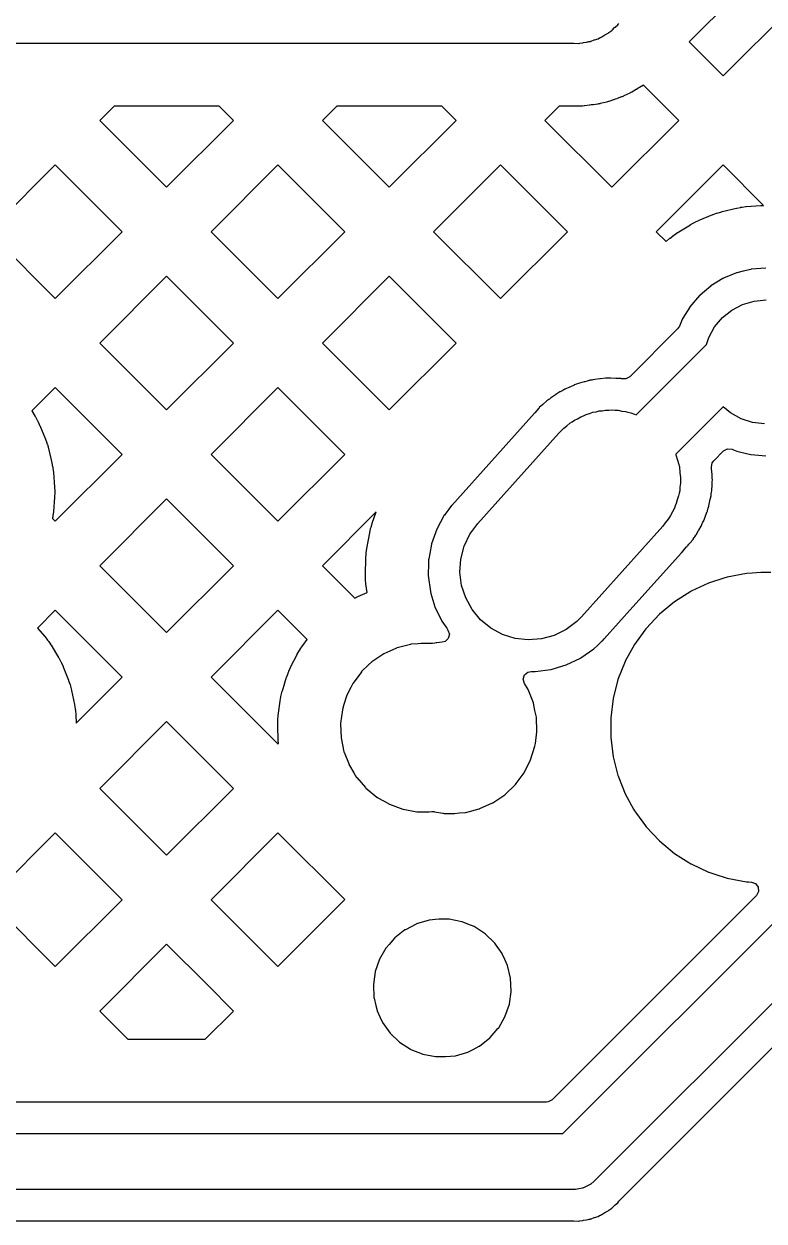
# Model space of a CAD drawing. Extents: x 124.5 to 210, y -114.5 to -26.5.
# Drawn here: x 185.53 to 197.47, y -86.46 to -67.15 of the extents above; entities that cross this region are included whole.
import ezdxf

# ---------------------------------------------------------------- set-up
doc = ezdxf.new("R2010")
doc.units = 0
doc.layers.add('BLACK', color=7, linetype='CONTINUOUS')

msp = doc.modelspace()

# ---------------------------------------------------------------- linework, layer by layer
at = {"layer": 'BLACK', "linetype": 'CONTINUOUS'}
for p, q in [((197.343, -66.3597), (196.264, -67.4387)), ((196.812, -67.9869), (197.891, -66.9079)), ((195.024, -67.2445), (195.061, -67.2073)), ((195.061, -67.2073), (195.068, -67.2007)), ((195.068, -67.2007), (195.111, -67.1644)), ((195.111, -67.1644), (195.129, -67.1413)), ((194.729, -67.4058), (194.738, -67.4028)), ((194.738, -67.4028), (194.793, -67.3855)), ((194.793, -67.3855), (194.816, -67.3723)), ((194.816, -67.3723), (194.831, -67.3654)), ((194.831, -67.3654), (194.85, -67.3577)), ((194.85, -67.3577), (194.856, -67.3554)), ((194.85, -67.3577), (194.85, -67.3577)), ((194.856, -67.3554), (194.905, -67.3238)), ((194.905, -67.3238), (194.912, -67.3191)), ((194.912, -67.3191), (194.957, -67.2942)), ((194.957, -67.2942), (194.963, -67.2911)), ((194.963, -67.2911), (194.968, -67.2867)), ((194.968, -67.2867), (194.983, -67.2734)), ((194.983, -67.2734), (194.997, -67.2636)), ((194.997, -67.2636), (195.015, -67.2514)), ((195.015, -67.2514), (195.019, -67.2487)), ((195.019, -67.2487), (195.024, -67.2445)), ((179.595, -67.4585), (194.397, -67.4585)), ((194.397, -67.4585), (194.401, -67.4585)), ((194.401, -67.4585), (194.477, -67.4607)), ((194.477, -67.4607), (194.477, -67.4607)), ((194.477, -67.4607), (194.484, -67.4609)), ((194.484, -67.4609), (194.499, -67.4582)), ((194.499, -67.4582), (194.54, -67.4509)), ((194.54, -67.4509), (194.549, -67.4496)), ((194.549, -67.4496), (194.561, -67.4484)), ((194.561, -67.4484), (194.607, -67.4438)), ((194.607, -67.4438), (194.623, -67.4387)), ((194.623, -67.4387), (194.633, -67.4356)), ((194.633, -67.4356), (194.648, -67.4318)), ((194.648, -67.4318), (194.669, -67.4282)), ((194.669, -67.4282), (194.675, -67.427)), ((194.669, -67.4282), (194.669, -67.4282)), ((194.675, -67.427), (194.681, -67.4247)), ((194.681, -67.4247), (194.729, -67.4058)), ((194.681, -67.4247), (194.681, -67.4247)), ((196.264, -67.4387), (196.812, -67.9869)), ((195.46, -68.1748), (195.454, -68.178)), ((195.525, -68.1341), (195.46, -68.1748)), ((196.095, -68.7039), (195.525, -68.1341)), ((195.072, -68.3606), (195.049, -68.3698)), ((195.096, -68.3531), (195.072, -68.3606)), ((195.102, -68.3511), (195.096, -68.3531)), ((195.174, -68.3243), (195.102, -68.3511)), ((195.18, -68.322), (195.174, -68.3243)), ((195.203, -68.3119), (195.18, -68.322)), ((195.209, -68.3093), (195.203, -68.3119)), ((195.257, -68.2858), (195.209, -68.3093)), ((195.306, -68.2637), (195.257, -68.2858)), ((195.311, -68.2609), (195.306, -68.2637)), ((195.334, -68.2492), (195.311, -68.2609)), ((195.34, -68.2461), (195.334, -68.2492)), ((195.406, -68.2072), (195.34, -68.2461)), ((195.412, -68.2038), (195.406, -68.2072)), ((195.433, -68.1901), (195.412, -68.2038)), ((195.454, -68.178), (195.433, -68.1901)), ((186.984, -68.4725), (186.753, -68.7039)), ((188.679, -68.4725), (186.984, -68.4725)), ((188.911, -68.7039), (188.679, -68.4725)), ((190.576, -68.4725), (190.345, -68.7039)), ((192.271, -68.4725), (190.576, -68.4725)), ((192.503, -68.7039), (192.271, -68.4725)), ((194.168, -68.4725), (193.937, -68.7039)), ((194.385, -68.4725), (194.168, -68.4725)), ((194.455, -68.4745), (194.385, -68.4725)), ((194.462, -68.4745), (194.455, -68.4745)), ((194.539, -68.4727), (194.462, -68.4745)), ((194.545, -68.4724), (194.539, -68.4727)), ((194.57, -68.4706), (194.545, -68.4724)), ((194.577, -68.4699), (194.57, -68.4706)), ((194.653, -68.4604), (194.577, -68.4699)), ((194.66, -68.4595), (194.653, -68.4604)), ((194.684, -68.4551), (194.66, -68.4595)), ((194.709, -68.4526), (194.684, -68.4551)), ((194.716, -68.4518), (194.709, -68.4526)), ((194.792, -68.4401), (194.716, -68.4518)), ((194.798, -68.439), (194.792, -68.4401)), ((194.823, -68.4339), (194.798, -68.439)), ((194.829, -68.4324), (194.823, -68.4339)), ((194.881, -68.4191), (194.829, -68.4324)), ((194.933, -68.4072), (194.881, -68.4191)), ((194.939, -68.4056), (194.933, -68.4072)), ((194.963, -68.3986), (194.939, -68.4056)), ((194.97, -68.3968), (194.963, -68.3986)), ((195.043, -68.372), (194.97, -68.3968)), ((195.049, -68.3698), (195.043, -68.372)), ((186.753, -68.7039), (187.832, -69.783)), ((187.832, -69.783), (188.911, -68.7039)), ((190.345, -68.7039), (191.424, -69.783)), ((191.424, -69.783), (192.503, -68.7039)), ((193.937, -68.7039), (195.016, -69.783)), ((195.016, -69.783), (196.095, -68.7039)), ((186.036, -69.421), (184.957, -70.5)), ((187.115, -70.5), (186.036, -69.421)), ((189.628, -69.421), (188.549, -70.5)), ((190.707, -70.5), (189.628, -69.421)), ((193.22, -69.421), (192.141, -70.5)), ((194.299, -70.5), (193.22, -69.421)), ((196.812, -69.421), (195.733, -70.5)), ((197.465, -70.0741), (196.812, -69.421)), ((197.031, -70.1184), (197.09, -70.1067)), ((197.09, -70.1067), (197.095, -70.1059)), ((197.095, -70.1059), (197.114, -70.1028)), ((197.114, -70.1028), (197.119, -70.1021)), ((197.119, -70.1021), (197.179, -70.0951)), ((197.179, -70.0951), (197.184, -70.0946)), ((197.184, -70.0946), (197.42, -70.076)), ((197.42, -70.076), (197.425, -70.0757)), ((197.425, -70.0757), (197.465, -70.0741)), ((196.425, -70.3149), (196.644, -70.2241)), ((196.644, -70.2241), (196.649, -70.2223)), ((196.649, -70.2223), (196.705, -70.2016)), ((196.705, -70.2016), (196.71, -70.2)), ((196.71, -70.2), (196.729, -70.1938)), ((196.729, -70.1938), (196.733, -70.1924)), ((196.733, -70.1924), (196.791, -70.1762)), ((196.791, -70.1762), (196.796, -70.1749)), ((196.796, -70.1749), (197.027, -70.1195)), ((197.027, -70.1195), (197.031, -70.1184)), ((196.099, -70.5), (196.283, -70.3872)), ((196.283, -70.3872), (196.287, -70.3847)), ((196.287, -70.3847), (196.34, -70.3554)), ((196.34, -70.3554), (196.344, -70.3531)), ((196.344, -70.3531), (196.362, -70.3441)), ((196.362, -70.3441), (196.366, -70.342)), ((196.366, -70.342), (196.42, -70.3169)), ((196.42, -70.3169), (196.425, -70.3149)), ((184.957, -70.5), (186.036, -71.579)), ((186.036, -71.579), (187.115, -70.5)), ((188.549, -70.5), (189.628, -71.579)), ((189.628, -71.579), (190.707, -70.5)), ((192.141, -70.5), (193.22, -71.579)), ((193.22, -71.579), (194.299, -70.5)), ((195.733, -70.5), (195.89, -70.6574)), ((195.89, -70.6574), (195.952, -70.6048)), ((195.952, -70.6048), (195.956, -70.6016)), ((195.956, -70.6016), (196.003, -70.5646)), ((196.003, -70.5646), (196.007, -70.5616)), ((196.007, -70.5616), (196.023, -70.55)), ((196.023, -70.55), (196.027, -70.5472)), ((196.027, -70.5472), (196.077, -70.5139)), ((196.077, -70.5139), (196.081, -70.5112)), ((196.081, -70.5112), (196.099, -70.5)), ((187.832, -71.217), (186.753, -72.2961)), ((188.911, -72.2961), (187.832, -71.217)), ((191.424, -71.217), (190.345, -72.2961)), ((192.503, -72.2961), (191.424, -71.217)), ((196.809, -71.2543), (196.615, -71.3732)), ((196.813, -71.2518), (196.809, -71.2543)), ((196.818, -71.2499), (196.813, -71.2518)), ((197.028, -71.1628), (196.818, -71.2499)), ((196.818, -71.2499), (196.818, -71.2499)), ((197.032, -71.1609), (197.028, -71.1628)), ((197.028, -71.1628), (197.028, -71.1628)), ((197.133, -71.1367), (197.032, -71.1609)), ((197.258, -71.1066), (197.133, -71.1367)), ((197.263, -71.1055), (197.258, -71.1066)), ((197.258, -71.1066), (197.258, -71.1066)), ((197.5, -71.0868), (197.263, -71.1055)), ((196.611, -71.3758), (196.509, -71.4628)), ((196.615, -71.3732), (196.611, -71.3758)), ((196.615, -71.3732), (196.615, -71.3732)), ((196.43, -71.53), (196.276, -71.7106)), ((196.439, -71.5222), (196.43, -71.53)), ((196.509, -71.4628), (196.439, -71.5222)), ((197.125, -71.6728), (197.313, -71.6177)), ((197.313, -71.6177), (197.507, -71.6)), ((196.273, -71.7148), (196.164, -71.8937)), ((196.276, -71.7106), (196.273, -71.7148)), ((196.273, -71.7148), (196.273, -71.7148)), ((196.8, -71.8855), (196.952, -71.7632)), ((196.952, -71.7632), (197.125, -71.6728)), ((196.105, -72.0259), (196.078, -72.0668)), ((196.15, -71.9176), (196.105, -72.0259)), ((196.152, -71.913), (196.15, -71.9176)), ((196.15, -71.9176), (196.15, -71.9176)), ((196.164, -71.8937), (196.152, -71.913)), ((196.581, -72.2061), (196.675, -72.035)), ((196.675, -72.035), (196.8, -71.8855)), ((196.078, -72.0668), (195.305, -72.8398)), ((196.545, -72.3184), (196.581, -72.2061)), ((186.753, -72.2961), (187.832, -73.3751)), ((187.832, -73.3751), (188.911, -72.2961)), ((190.345, -72.2961), (191.424, -73.3751)), ((191.424, -73.3751), (192.503, -72.2961)), ((195.409, -73.4546), (196.545, -72.3184)), ((194.406, -72.9734), (194.337, -73.0064)), ((194.41, -72.9713), (194.406, -72.9734)), ((194.447, -72.9604), (194.41, -72.9713)), ((194.459, -72.9561), (194.447, -72.9604)), ((194.494, -72.9416), (194.459, -72.9561)), ((194.572, -72.9228), (194.494, -72.9416)), ((194.579, -72.921), (194.572, -72.9228)), ((194.619, -72.9091), (194.579, -72.921)), ((194.652, -72.8993), (194.619, -72.9091)), ((194.657, -72.8978), (194.652, -72.8993)), ((194.652, -72.8993), (194.652, -72.8993)), ((194.661, -72.8972), (194.657, -72.8978)), ((194.68, -72.8947), (194.661, -72.8972)), ((194.661, -72.8972), (194.661, -72.8972)), ((194.694, -72.8928), (194.68, -72.8947)), ((194.707, -72.8904), (194.694, -72.8928)), ((194.744, -72.8816), (194.707, -72.8904)), ((194.824, -72.8753), (194.744, -72.8816)), ((194.831, -72.8746), (194.824, -72.8753)), ((194.911, -72.8638), (194.831, -72.8746)), ((194.916, -72.864), (194.911, -72.8638)), ((194.949, -72.8648), (194.916, -72.864)), ((194.916, -72.864), (194.916, -72.864)), ((194.962, -72.8644), (194.949, -72.8648)), ((194.995, -72.8618), (194.962, -72.8644)), ((195, -72.8614), (194.995, -72.8618)), ((194.995, -72.8618), (194.995, -72.8618)), ((195.081, -72.8678), (195, -72.8614)), ((195.087, -72.8681), (195.081, -72.8678)), ((195.168, -72.8701), (195.087, -72.8681)), ((195.173, -72.871), (195.168, -72.8701)), ((195.193, -72.8746), (195.173, -72.871)), ((195.173, -72.871), (195.173, -72.871)), ((195.242, -72.8738), (195.193, -72.8746)), ((195.305, -72.8398), (195.242, -72.8738)), ((186.036, -73.0131), (185.657, -73.3919)), ((187.115, -74.0921), (186.036, -73.0131)), ((189.628, -73.0131), (188.549, -74.0921)), ((190.707, -74.0921), (189.628, -73.0131)), ((194.037, -73.1744), (194.008, -73.1989)), ((194.041, -73.1718), (194.037, -73.1744)), ((194.106, -73.1322), (194.041, -73.1718)), ((194.041, -73.1718), (194.041, -73.1718)), ((194.111, -73.1285), (194.106, -73.1322)), ((194.178, -73.0824), (194.111, -73.1285)), ((194.183, -73.0803), (194.178, -73.0824)), ((194.213, -73.066), (194.183, -73.0803)), ((194.183, -73.0803), (194.183, -73.0803)), ((194.224, -73.0598), (194.213, -73.066)), ((194.256, -73.04), (194.224, -73.0598)), ((194.261, -73.0381), (194.256, -73.04)), ((194.331, -73.0091), (194.261, -73.0381)), ((194.261, -73.0381), (194.261, -73.0381)), ((194.337, -73.0064), (194.331, -73.0091)), ((193.838, -73.3451), (193.772, -73.4224)), ((193.841, -73.3414), (193.838, -73.3451)), ((193.838, -73.3451), (193.838, -73.3451)), ((193.845, -73.3382), (193.841, -73.3414)), ((193.903, -73.2889), (193.845, -73.3382)), ((193.845, -73.3382), (193.845, -73.3382)), ((193.908, -73.2844), (193.903, -73.2889)), ((193.967, -73.2284), (193.908, -73.2844)), ((193.998, -73.2068), (193.967, -73.2284)), ((194.008, -73.1989), (193.998, -73.2068)), ((194.809, -73.3914), (194.859, -73.3876)), ((194.859, -73.3876), (194.912, -73.3785)), ((194.912, -73.3785), (194.969, -73.3792)), ((194.969, -73.3792), (195.022, -73.3752)), ((195.022, -73.3752), (195.068, -73.3805)), ((195.068, -73.3805), (195.118, -73.3812)), ((195.118, -73.3812), (195.178, -73.3931)), ((196.814, -73.3227), (196.047, -74.0897)), ((196.929, -73.4211), (196.814, -73.3227)), ((185.657, -73.3919), (185.713, -73.4832)), ((185.713, -73.4832), (185.715, -73.4875)), ((185.715, -73.4875), (185.745, -73.5397)), ((185.745, -73.5397), (185.747, -73.5441)), ((185.747, -73.5441), (185.756, -73.5617)), ((185.756, -73.5617), (185.758, -73.5661)), ((185.758, -73.5661), (185.783, -73.6205)), ((193.77, -73.4247), (192.433, -74.915)), ((193.772, -73.4224), (193.77, -73.4247)), ((194.339, -73.5899), (194.377, -73.5671)), ((194.377, -73.5671), (194.411, -73.5418)), ((194.411, -73.5418), (194.462, -73.5165)), ((194.462, -73.5165), (194.516, -73.4846)), ((194.516, -73.4846), (194.561, -73.4678)), ((194.561, -73.4678), (194.602, -73.4476)), ((194.602, -73.4476), (194.654, -73.4334)), ((194.654, -73.4334), (194.709, -73.4133)), ((194.709, -73.4133), (194.761, -73.4044)), ((194.761, -73.4044), (194.809, -73.3914)), ((195.178, -73.3931), (195.234, -73.3996)), ((195.234, -73.3996), (195.275, -73.4124)), ((195.275, -73.4124), (195.32, -73.4213)), ((195.32, -73.4213), (195.381, -73.4457)), ((195.381, -73.4457), (195.409, -73.4546)), ((197.1, -73.5164), (196.929, -73.4211)), ((197.285, -73.5767), (197.1, -73.5164)), ((197.479, -73.5998), (197.285, -73.5767)), ((185.783, -73.6205), (185.785, -73.625)), ((185.785, -73.625), (185.876, -73.8444)), ((192.853, -75.2087), (194.163, -73.7487)), ((194.163, -73.7487), (194.178, -73.7332)), ((194.178, -73.7332), (194.184, -73.7256)), ((194.184, -73.7256), (194.195, -73.7155)), ((194.195, -73.7155), (194.24, -73.6706)), ((194.24, -73.6706), (194.289, -73.6338)), ((194.289, -73.6338), (194.339, -73.5899)), ((185.876, -73.8444), (185.878, -73.849)), ((185.878, -73.849), (185.898, -73.9051)), ((185.898, -73.9051), (185.9, -73.9098)), ((185.9, -73.9098), (185.906, -73.9286)), ((185.906, -73.9286), (185.908, -73.9333)), ((185.908, -73.9333), (185.924, -73.9909)), ((185.924, -73.9909), (185.925, -73.9957)), ((185.925, -73.9957), (185.981, -74.2266)), ((186.036, -75.1711), (187.115, -74.0921)), ((188.549, -74.0921), (189.628, -75.1711)), ((189.628, -75.1711), (190.707, -74.0921)), ((196.047, -74.0897), (196.05, -74.0968)), ((196.05, -74.0968), (196.075, -74.1832)), ((196.659, -74.1965), (196.82, -74.0354)), ((196.82, -74.0354), (196.882, -74.0014)), ((196.882, -74.0014), (196.957, -74.0081)), ((196.957, -74.0081), (196.981, -74.0176)), ((196.981, -74.0176), (197.032, -74.0391)), ((197.032, -74.0391), (197.096, -74.0544)), ((197.096, -74.0544), (197.258, -74.0934)), ((197.258, -74.0934), (197.258, -74.0934)), ((197.258, -74.0934), (197.263, -74.0945)), ((197.263, -74.0945), (197.5, -74.1132)), ((185.981, -74.2266), (185.982, -74.2314)), ((185.982, -74.2314), (185.993, -74.2901)), ((185.993, -74.2901), (185.994, -74.295)), ((185.994, -74.295), (185.997, -74.3145)), ((185.997, -74.3145), (185.998, -74.3194)), ((185.998, -74.3194), (186.005, -74.3788)), ((196.075, -74.1832), (196.098, -74.2546)), ((196.098, -74.2546), (196.1, -74.2746)), ((196.1, -74.2746), (196.106, -74.295)), ((196.106, -74.295), (196.115, -74.3903)), ((196.622, -74.2955), (196.637, -74.226)), ((196.625, -74.3245), (196.622, -74.2955)), ((196.625, -74.3313), (196.625, -74.3245)), ((196.636, -74.4114), (196.625, -74.3313)), ((196.637, -74.226), (196.659, -74.1965)), ((186.005, -74.3788), (186.005, -74.3837)), ((186.005, -74.3837), (186.024, -74.6204)), ((196.115, -74.3903), (196.124, -74.4666)), ((196.124, -74.4666), (196.123, -74.4829)), ((196.123, -74.4829), (196.125, -74.5)), ((196.125, -74.5), (196.123, -74.5589)), ((196.632, -74.5809), (196.636, -74.537)), ((196.635, -74.4492), (196.636, -74.4163)), ((196.636, -74.4621), (196.635, -74.4492)), ((196.636, -74.4163), (196.636, -74.4114)), ((196.636, -74.4163), (196.636, -74.4163)), ((196.637, -74.4765), (196.636, -74.4621)), ((196.636, -74.537), (196.639, -74.5)), ((196.639, -74.5), (196.637, -74.4765)), ((186.024, -74.6204), (186.024, -74.6254)), ((186.024, -74.6254), (186.027, -74.6852)), ((186.027, -74.7148), (186.024, -74.7746)), ((186.027, -74.6852), (186.027, -74.6901)), ((186.027, -74.6901), (186.027, -74.7099)), ((186.027, -74.7099), (186.027, -74.7148)), ((196.1, -74.7194), (196.094, -74.7626)), ((196.111, -74.6799), (196.1, -74.7194)), ((196.114, -74.6219), (196.111, -74.6799)), ((196.123, -74.5589), (196.114, -74.6219)), ((196.618, -74.7563), (196.62, -74.7304)), ((196.62, -74.7304), (196.621, -74.7184)), ((196.621, -74.7184), (196.623, -74.7056)), ((196.623, -74.7056), (196.629, -74.6733)), ((196.629, -74.6733), (196.63, -74.6684)), ((196.629, -74.6733), (196.629, -74.6733)), ((196.63, -74.6684), (196.632, -74.5877)), ((196.632, -74.5877), (196.632, -74.5809)), ((186.024, -74.7796), (186.005, -75.0163)), ((186.024, -74.7746), (186.024, -74.7796)), ((187.832, -74.8091), (186.753, -75.8882)), ((188.911, -75.8882), (187.832, -74.8091)), ((192.43, -74.9188), (192.324, -75.0572)), ((192.431, -74.9169), (192.43, -74.9188)), ((192.43, -74.9188), (192.43, -74.9188)), ((192.433, -74.915), (192.431, -74.9169)), ((192.433, -74.915), (192.433, -74.915)), ((196.04, -74.9201), (196.028, -74.9576)), ((196.056, -74.8866), (196.04, -74.9201)), ((196.072, -74.8271), (196.056, -74.8866)), ((196.094, -74.7626), (196.072, -74.8271)), ((196.571, -74.957), (196.582, -74.926)), ((196.582, -74.926), (196.583, -74.9213)), ((196.582, -74.926), (196.582, -74.926)), ((196.583, -74.9213), (196.598, -74.8419)), ((196.598, -74.8419), (196.599, -74.8352)), ((196.599, -74.8352), (196.617, -74.7611)), ((196.617, -74.7611), (196.618, -74.7563)), ((196.617, -74.7611), (196.617, -74.7611)), ((185.993, -75.1099), (185.99, -75.1256)), ((185.99, -75.1256), (186.036, -75.1711)), ((185.994, -75.105), (185.993, -75.1099)), ((185.997, -75.0855), (185.994, -75.105)), ((185.998, -75.0806), (185.997, -75.0855)), ((186.005, -75.0212), (185.998, -75.0806)), ((186.005, -75.0163), (186.005, -75.0212)), ((191.215, -75.0182), (190.345, -75.8882)), ((191.15, -75.2019), (191.215, -75.0182)), ((192.312, -75.075), (192.192, -75.2962)), ((192.314, -75.07), (192.312, -75.0743)), ((192.312, -75.0743), (192.312, -75.075)), ((192.324, -75.0572), (192.314, -75.07)), ((195.944, -75.1063), (195.927, -75.1372)), ((195.964, -75.0794), (195.944, -75.1063)), ((195.992, -75.0209), (195.964, -75.0794)), ((196.028, -74.9576), (195.992, -75.0209)), ((196.5, -75.1592), (196.525, -75.0877)), ((196.525, -75.0877), (196.527, -75.0813)), ((196.527, -75.0813), (196.556, -75.0109)), ((196.556, -75.0109), (196.558, -75.0063)), ((196.558, -75.0063), (196.567, -74.9694)), ((196.567, -74.9694), (196.571, -74.957)), ((191.11, -75.3508), (191.123, -75.2924)), ((191.123, -75.2924), (191.124, -75.2876)), ((191.124, -75.2876), (191.13, -75.2685)), ((191.13, -75.2685), (191.131, -75.2637)), ((191.131, -75.2637), (191.149, -75.2066)), ((191.149, -75.2066), (191.15, -75.2019)), ((192.19, -75.3008), (192.108, -75.534)), ((192.192, -75.2962), (192.19, -75.3008)), ((192.19, -75.3008), (192.19, -75.3008)), ((192.726, -75.3806), (192.853, -75.2087)), ((195.837, -75.2513), (194.527, -76.7113)), ((195.878, -75.1966), (195.837, -75.2513)), ((195.927, -75.1372), (195.878, -75.1966)), ((196.376, -75.39), (196.414, -75.319)), ((196.414, -75.319), (196.418, -75.3131)), ((196.418, -75.3131), (196.457, -75.2481)), ((196.457, -75.2481), (196.46, -75.2439)), ((196.46, -75.2439), (196.462, -75.2393)), ((196.462, -75.2393), (196.475, -75.2088)), ((196.462, -75.2393), (196.462, -75.2393)), ((196.475, -75.2088), (196.48, -75.1971)), ((196.48, -75.1971), (196.496, -75.1682)), ((196.496, -75.1682), (196.498, -75.1638)), ((196.496, -75.1682), (196.496, -75.1682)), ((196.498, -75.1638), (196.5, -75.1592)), ((196.5, -75.1592), (196.5, -75.1592)), ((191.063, -75.6085), (191.109, -75.3556)), ((191.109, -75.3556), (191.11, -75.3508)), ((192.634, -75.5734), (192.726, -75.3806)), ((196.273, -75.5249), (196.326, -75.4631)), ((196.326, -75.4631), (196.328, -75.4589)), ((196.328, -75.4589), (196.345, -75.4307)), ((196.328, -75.4589), (196.328, -75.4589)), ((196.345, -75.4307), (196.353, -75.42)), ((196.353, -75.42), (196.373, -75.394)), ((196.373, -75.3939), (196.376, -75.39)), ((196.373, -75.394), (196.373, -75.3939)), ((191.047, -75.7619), (191.05, -75.7022)), ((191.05, -75.7022), (191.051, -75.6972)), ((191.051, -75.6972), (191.053, -75.6776)), ((191.053, -75.6776), (191.054, -75.6727)), ((191.054, -75.6727), (191.062, -75.6134)), ((191.062, -75.6134), (191.063, -75.6085)), ((192.078, -75.6935), (192.063, -75.775)), ((192.107, -75.5387), (192.078, -75.6935)), ((192.108, -75.534), (192.107, -75.5387)), ((192.108, -75.534), (192.108, -75.534)), ((192.579, -75.7801), (192.634, -75.5734)), ((195.355, -76.5502), (196.138, -75.678)), ((196.138, -75.678), (196.15, -75.6663)), ((196.15, -75.6663), (196.155, -75.6618)), ((196.155, -75.6618), (196.159, -75.6586)), ((196.155, -75.6618), (196.155, -75.6618)), ((196.159, -75.6586), (196.162, -75.6549)), ((196.162, -75.6549), (196.221, -75.5852)), ((196.162, -75.6549), (196.162, -75.6549)), ((196.221, -75.5852), (196.229, -75.5768)), ((196.229, -75.5768), (196.231, -75.5745)), ((196.231, -75.5745), (196.247, -75.5556)), ((196.247, -75.5556), (196.259, -75.5431)), ((196.259, -75.5431), (196.269, -75.5301)), ((196.269, -75.5301), (196.273, -75.5249)), ((186.753, -75.8882), (187.832, -76.9672)), ((187.832, -76.9672), (188.911, -75.8882)), ((190.345, -75.8882), (190.867, -76.4107)), ((191.04, -76.0238), (191.046, -75.7668)), ((191.046, -75.7668), (191.047, -75.7619)), ((192.059, -75.8581), (192.054, -76.0288)), ((192.06, -75.7916), (192.059, -75.8581)), ((192.063, -75.775), (192.06, -75.7916)), ((192.565, -75.9934), (192.579, -75.7801)), ((191.04, -76.0288), (191.04, -76.0238)), ((191.041, -76.0886), (191.04, -76.0288)), ((191.041, -76.0935), (191.041, -76.0886)), ((191.042, -76.1133), (191.041, -76.0935)), ((192.054, -76.0288), (192.054, -76.0486)), ((192.054, -76.0486), (192.088, -76.3035)), ((192.592, -76.2054), (192.565, -75.9934)), ((196.824, -76.0886), (196.607, -76.1589)), ((196.876, -76.0714), (196.824, -76.0886)), ((197.186, -76.0124), (196.876, -76.0714)), ((197.279, -76.0065), (197.186, -76.0124)), ((197.419, -75.9977), (197.279, -76.0065)), ((197.421, -75.9976), (197.419, -75.9977)), ((197.419, -75.9977), (197.419, -75.9977)), ((197.579, -75.9976), (197.421, -75.9976)), ((191.043, -76.1182), (191.042, -76.1133)), ((191.048, -76.1778), (191.043, -76.1182)), ((191.049, -76.1827), (191.048, -76.1778)), ((191.067, -76.3182), (191.049, -76.1827)), ((192.658, -76.4086), (192.592, -76.2054)), ((196.573, -76.1704), (196.296, -76.3011)), ((196.577, -76.1687), (196.573, -76.1704)), ((196.573, -76.1704), (196.573, -76.1704)), ((196.607, -76.1589), (196.577, -76.1687)), ((190.867, -76.4107), (190.916, -76.3865)), ((190.916, -76.3865), (190.92, -76.3842)), ((190.92, -76.3842), (191.067, -76.3182)), ((192.088, -76.3035), (192.089, -76.3082)), ((192.089, -76.3082), (192.089, -76.3082)), ((192.089, -76.3082), (192.097, -76.3357)), ((192.097, -76.3357), (192.161, -76.5499)), ((192.762, -76.5956), (192.658, -76.4086)), ((196.026, -76.4715), (195.784, -76.6722)), ((196.292, -76.3028), (196.026, -76.4715)), ((196.296, -76.3011), (196.292, -76.3028)), ((196.296, -76.3011), (196.296, -76.3011)), ((186.036, -76.6052), (185.747, -76.8936)), ((187.115, -77.6842), (186.036, -76.6052)), ((189.628, -76.6052), (188.549, -77.6842)), ((190.101, -77.0781), (189.628, -76.6052)), ((192.161, -76.5499), (192.272, -76.7818)), ((192.899, -76.7596), (192.762, -76.5956)), ((194.89, -77.069), (195.355, -76.5502)), ((195.784, -76.6722), (195.568, -76.9018)), ((192.272, -76.7818), (192.351, -76.895)), ((193.064, -76.8949), (192.899, -76.7596)), ((194.45, -76.7894), (194.279, -76.9182)), ((194.527, -76.7113), (194.45, -76.7894)), ((185.747, -76.8936), (185.867, -77.0321)), ((185.867, -77.0321), (185.871, -77.0362)), ((185.871, -77.0362), (185.911, -77.0866)), ((192.351, -76.895), (192.372, -76.9264)), ((192.372, -76.9264), (192.394, -76.9938)), ((192.394, -76.9938), (192.377, -77.0625)), ((193.252, -76.9963), (193.064, -76.8949)), ((193.456, -77.0604), (193.252, -76.9963)), ((193.668, -77.0848), (193.456, -77.0604)), ((194.088, -77.0124), (193.881, -77.0686)), ((194.279, -76.9182), (194.088, -77.0124)), ((195.55, -76.9264), (195.383, -77.1565)), ((195.566, -76.905), (195.55, -76.9264)), ((195.568, -76.9018), (195.566, -76.905)), ((195.566, -76.905), (195.566, -76.905)), ((185.911, -77.0866), (185.914, -77.0909)), ((185.914, -77.0909), (185.927, -77.1081)), ((185.927, -77.1081), (185.93, -77.1125)), ((185.93, -77.1125), (185.966, -77.1661)), ((185.966, -77.1661), (185.969, -77.1706)), ((185.969, -77.1706), (186.088, -77.3677)), ((189.974, -77.2565), (189.985, -77.2384)), ((189.985, -77.2384), (189.988, -77.2339)), ((189.988, -77.2339), (190.025, -77.1806)), ((190.025, -77.1806), (190.028, -77.1763)), ((190.028, -77.1763), (190.101, -77.0781)), ((191.542, -77.2162), (191.434, -77.265)), ((191.547, -77.214), (191.542, -77.2162)), ((191.542, -77.2162), (191.542, -77.2162)), ((191.552, -77.2127), (191.547, -77.214)), ((191.765, -77.1574), (191.552, -77.2127)), ((191.552, -77.2127), (191.552, -77.2127)), ((191.77, -77.1561), (191.765, -77.1574)), ((191.765, -77.1574), (191.765, -77.1574)), ((191.776, -77.1556), (191.77, -77.1561)), ((191.891, -77.1458), (191.776, -77.1556)), ((191.776, -77.1556), (191.776, -77.1556)), ((191.942, -77.1415), (191.891, -77.1458)), ((192.104, -77.1415), (191.942, -77.1415)), ((192.106, -77.1416), (192.104, -77.1415)), ((192.121, -77.1423), (192.106, -77.1416)), ((192.106, -77.1416), (192.106, -77.1416)), ((192.159, -77.1384), (192.121, -77.1423)), ((192.181, -77.1327), (192.159, -77.1384)), ((192.186, -77.1313), (192.181, -77.1327)), ((192.181, -77.1327), (192.181, -77.1327)), ((192.191, -77.1309), (192.186, -77.1313)), ((192.235, -77.1272), (192.191, -77.1309)), ((192.191, -77.1309), (192.191, -77.1309)), ((192.279, -77.1235), (192.235, -77.1272)), ((192.325, -77.1107), (192.279, -77.1235)), ((192.377, -77.0625), (192.325, -77.1107)), ((193.881, -77.0686), (193.668, -77.0848)), ((194.587, -77.3255), (194.723, -77.2316)), ((194.723, -77.2316), (194.782, -77.1763)), ((194.782, -77.1763), (194.861, -77.1004)), ((194.861, -77.1004), (194.863, -77.0987)), ((194.861, -77.1004), (194.861, -77.1004)), ((194.863, -77.0987), (194.89, -77.069)), ((195.381, -77.16), (195.233, -77.429)), ((195.383, -77.1565), (195.381, -77.16)), ((195.381, -77.16), (195.381, -77.16)), ((186.088, -77.3677), (186.091, -77.3724)), ((186.091, -77.3724), (186.122, -77.4289)), ((186.122, -77.4289), (186.124, -77.4336)), ((186.124, -77.4336), (186.134, -77.4527)), ((189.833, -77.5275), (189.937, -77.322)), ((189.937, -77.322), (189.94, -77.3173)), ((189.94, -77.3173), (189.972, -77.2611)), ((189.972, -77.2611), (189.974, -77.2565)), ((191.142, -77.4411), (191.092, -77.4887)), ((191.146, -77.4374), (191.142, -77.4411)), ((191.142, -77.4411), (191.142, -77.4411)), ((191.337, -77.3087), (191.146, -77.4374)), ((191.434, -77.265), (191.337, -77.3087)), ((194.28, -77.4887), (194.512, -77.3776)), ((194.512, -77.3776), (194.517, -77.3737)), ((194.517, -77.3737), (194.587, -77.3255)), ((195.231, -77.4324), (195.115, -77.7252)), ((195.233, -77.429), (195.231, -77.4324)), ((186.134, -77.4527), (186.136, -77.4575)), ((186.136, -77.4575), (186.162, -77.5164)), ((186.162, -77.5164), (186.164, -77.5213)), ((186.164, -77.5213), (186.249, -77.7358)), ((189.77, -77.6813), (189.792, -77.6206)), ((189.792, -77.6206), (189.794, -77.6156)), ((189.794, -77.6156), (189.802, -77.5959)), ((189.802, -77.5959), (189.804, -77.591)), ((189.804, -77.591), (189.831, -77.5323)), ((189.831, -77.5323), (189.833, -77.5275)), ((190.965, -77.6156), (190.841, -77.7815)), ((190.976, -77.6009), (190.965, -77.6156)), ((190.979, -77.5966), (190.976, -77.6009)), ((191.092, -77.4887), (190.979, -77.5966)), ((193.609, -77.6498), (193.663, -77.6047)), ((193.663, -77.6047), (193.716, -77.5946)), ((193.716, -77.5946), (193.774, -77.596)), ((193.774, -77.596), (193.774, -77.596)), ((193.774, -77.596), (193.779, -77.5962)), ((193.779, -77.5962), (194.033, -77.5621)), ((194.033, -77.5621), (194.038, -77.5607)), ((194.038, -77.5607), (194.224, -77.5053)), ((194.038, -77.5607), (194.038, -77.5607)), ((194.224, -77.5053), (194.28, -77.4887)), ((186.249, -77.7358), (186.251, -77.7408)), ((186.251, -77.7408), (186.272, -77.8017)), ((186.272, -77.8017), (186.274, -77.8067)), ((186.274, -77.8067), (186.28, -77.8271)), ((186.28, -77.8271), (186.281, -77.8323)), ((186.281, -77.8323), (186.297, -77.8948)), ((186.371, -78.4275), (187.115, -77.6842)), ((188.549, -77.6842), (189.628, -78.7633)), ((189.7, -77.9065), (189.768, -77.6864)), ((189.768, -77.6864), (189.77, -77.6813)), ((190.839, -77.7863), (190.806, -77.8515)), ((190.841, -77.7815), (190.839, -77.7863)), ((190.839, -77.7863), (190.839, -77.7863)), ((193.587, -77.7173), (193.609, -77.6498)), ((193.605, -77.7859), (193.587, -77.7173)), ((193.664, -77.8826), (193.605, -77.7859)), ((195.115, -77.7252), (195.037, -78.0302)), ((186.297, -77.8948), (186.298, -77.9)), ((186.298, -77.9), (186.346, -78.1256)), ((189.664, -78.0687), (189.675, -78.0052)), ((189.675, -78.0052), (189.676, -78)), ((189.676, -78), (189.681, -77.9792)), ((189.681, -77.9792), (189.682, -77.974)), ((189.682, -77.974), (189.699, -77.9117)), ((189.699, -77.9117), (189.7, -77.9065)), ((190.735, -77.9921), (190.694, -78.1256)), ((190.737, -77.9871), (190.735, -77.9921)), ((190.735, -77.9921), (190.735, -77.9921)), ((190.806, -77.8515), (190.737, -77.9871)), ((193.75, -78.101), (193.664, -77.8826)), ((186.346, -78.1256), (186.347, -78.1309)), ((186.347, -78.1309), (186.357, -78.1945)), ((186.357, -78.1945), (186.358, -78.1998)), ((186.358, -78.1998), (186.361, -78.2209)), ((189.633, -78.3025), (189.663, -78.074)), ((189.663, -78.074), (189.664, -78.0687)), ((190.668, -78.2125), (190.639, -78.4275)), ((190.694, -78.1256), (190.668, -78.2072)), ((190.668, -78.2072), (190.668, -78.2125)), ((193.751, -78.1062), (193.75, -78.101)), ((193.776, -78.2262), (193.751, -78.1062)), ((193.751, -78.1062), (193.751, -78.1062)), ((195.037, -78.0302), (194.998, -78.3426)), ((186.361, -78.2209), (186.361, -78.2262)), ((186.361, -78.2262), (186.366, -78.2905)), ((186.366, -78.2905), (186.367, -78.2958)), ((186.367, -78.2958), (186.371, -78.4275)), ((187.832, -78.4012), (186.753, -79.4803)), ((188.911, -79.4803), (187.832, -78.4012)), ((189.625, -78.3987), (189.626, -78.3774)), ((189.625, -78.404), (189.625, -78.3987)), ((189.625, -78.4685), (189.625, -78.404)), ((189.626, -78.3774), (189.627, -78.3721)), ((189.627, -78.3721), (189.632, -78.3078)), ((189.632, -78.3078), (189.633, -78.3025)), ((193.798, -78.3308), (193.776, -78.2262)), ((193.807, -78.5654), (193.798, -78.3308)), ((194.998, -78.3426), (194.998, -78.6574)), ((189.625, -78.4738), (189.625, -78.4685)), ((189.633, -78.7042), (189.625, -78.4738)), ((190.639, -78.4275), (190.638, -78.4358)), ((190.638, -78.4358), (190.638, -78.4411)), ((190.638, -78.4411), (190.638, -78.4411)), ((190.638, -78.4411), (190.642, -78.551)), ((190.642, -78.551), (190.647, -78.6662)), ((193.782, -78.7537), (193.806, -78.5707)), ((193.806, -78.5707), (193.807, -78.5654)), ((193.806, -78.5707), (193.806, -78.5707)), ((189.628, -78.7633), (189.637, -78.7537)), ((189.634, -78.7095), (189.633, -78.7042)), ((189.637, -78.7537), (189.634, -78.7095)), ((190.647, -78.6662), (190.694, -78.8918)), ((193.706, -79.0224), (193.776, -78.7982)), ((193.776, -78.7982), (193.782, -78.7537)), ((194.998, -78.6574), (195.037, -78.9698)), ((190.694, -78.8918), (190.696, -78.8967)), ((190.696, -78.8967), (190.696, -78.8968)), ((190.696, -78.8968), (190.775, -79.0969)), ((195.037, -78.9698), (195.115, -79.2748)), ((190.775, -79.0969), (190.779, -79.1062)), ((190.779, -79.1062), (190.782, -79.1108)), ((190.782, -79.1108), (190.782, -79.1108)), ((190.782, -79.1108), (190.853, -79.2293)), ((193.609, -79.2137), (193.704, -79.0271)), ((193.704, -79.0271), (193.706, -79.0224)), ((193.704, -79.0271), (193.704, -79.0271)), ((190.853, -79.2293), (190.898, -79.3033)), ((190.898, -79.3033), (190.902, -79.3073)), ((190.902, -79.3073), (191.041, -79.4677)), ((193.472, -79.4041), (193.539, -79.3135)), ((193.539, -79.3135), (193.6, -79.2317)), ((193.6, -79.2317), (193.609, -79.2137)), ((195.115, -79.2748), (195.117, -79.2785)), ((195.117, -79.2785), (195.117, -79.2785)), ((195.117, -79.2785), (195.123, -79.2929)), ((195.123, -79.2929), (195.231, -79.5676)), ((186.753, -79.4803), (187.832, -80.5593)), ((187.832, -80.5593), (188.911, -79.4803)), ((191.041, -79.4677), (191.049, -79.4774)), ((191.049, -79.4774), (191.066, -79.4914)), ((191.066, -79.4914), (191.224, -79.6202)), ((193.29, -79.5821), (193.46, -79.42)), ((193.46, -79.42), (193.472, -79.4041)), ((195.231, -79.5676), (195.233, -79.571)), ((195.233, -79.571), (195.233, -79.571)), ((195.233, -79.571), (195.367, -79.8145)), ((191.224, -79.6202), (191.224, -79.6202)), ((191.224, -79.6202), (191.228, -79.6236)), ((191.228, -79.6236), (191.232, -79.6263)), ((191.232, -79.6263), (191.232, -79.6263)), ((191.232, -79.6263), (191.341, -79.6883)), ((191.341, -79.6883), (191.428, -79.7377)), ((191.428, -79.7377), (191.645, -79.8163)), ((192.886, -79.8075), (193.09, -79.7154)), ((193.09, -79.7154), (193.095, -79.7132)), ((193.09, -79.7154), (193.09, -79.7154)), ((193.095, -79.7132), (193.29, -79.5821)), ((194.227, -85.05), (199.694, -79.5827)), ((191.645, -79.8163), (191.65, -79.8173)), ((191.65, -79.8173), (191.65, -79.8173)), ((191.65, -79.8173), (191.868, -79.8566)), ((191.868, -79.8566), (191.868, -79.8566)), ((191.868, -79.8566), (191.872, -79.8574)), ((191.872, -79.8574), (191.889, -79.8582)), ((191.889, -79.8582), (191.894, -79.8584)), ((191.894, -79.8584), (191.894, -79.8584)), ((191.894, -79.8584), (191.896, -79.8585)), ((191.896, -79.8585), (192.058, -79.8585)), ((192.058, -79.8585), (192.071, -79.8574)), ((192.071, -79.8574), (192.109, -79.8542)), ((192.109, -79.8542), (192.142, -79.8557)), ((192.142, -79.8557), (192.156, -79.8583)), ((192.156, -79.8583), (192.289, -79.8823)), ((192.289, -79.8823), (192.293, -79.8825)), ((192.293, -79.8825), (192.293, -79.8825)), ((192.293, -79.8825), (192.312, -79.8834)), ((192.312, -79.8834), (192.312, -79.8834)), ((192.312, -79.8834), (192.314, -79.8835)), ((192.314, -79.8835), (192.479, -79.8835)), ((192.479, -79.8835), (192.56, -79.8766)), ((192.56, -79.8766), (192.649, -79.8691)), ((192.649, -79.8691), (192.654, -79.8687)), ((192.649, -79.8691), (192.649, -79.8691)), ((192.654, -79.8687), (192.659, -79.8673)), ((192.659, -79.8673), (192.876, -79.811)), ((192.659, -79.8673), (192.659, -79.8673)), ((192.876, -79.811), (192.881, -79.8097)), ((192.876, -79.811), (192.876, -79.811)), ((192.881, -79.8097), (192.886, -79.8075)), ((192.886, -79.8075), (192.886, -79.8075)), ((195.367, -79.8145), (195.383, -79.8435)), ((195.383, -79.8435), (195.412, -79.8833)), ((195.412, -79.8833), (195.559, -80.0854)), ((200.462, -80.0873), (194.731, -85.8182)), ((195.559, -80.0854), (195.568, -80.0982)), ((195.568, -80.0982), (195.784, -80.3278)), ((186.036, -80.1973), (184.957, -81.2763)), ((187.115, -81.2763), (186.036, -80.1973)), ((189.628, -80.1973), (188.549, -81.2763)), ((190.706, -81.2754), (189.628, -80.1973)), ((195.784, -80.3278), (196.026, -80.5285)), ((195.139, -86.1295), (200.811, -80.4578)), ((196.026, -80.5285), (196.13, -80.5944)), ((196.13, -80.5944), (196.256, -80.6745)), ((196.256, -80.6745), (196.292, -80.6972)), ((196.292, -80.6972), (196.296, -80.6989)), ((196.296, -80.6989), (196.296, -80.6989)), ((196.296, -80.6989), (196.573, -80.8296)), ((196.573, -80.8296), (196.573, -80.8296)), ((196.573, -80.8296), (196.577, -80.8313)), ((196.577, -80.8313), (196.581, -80.8325)), ((196.581, -80.8325), (196.581, -80.8325)), ((196.581, -80.8325), (196.66, -80.8581)), ((196.66, -80.8581), (196.876, -80.9286)), ((196.876, -80.9286), (197.186, -80.9876)), ((197.186, -80.9876), (197.221, -80.9898)), ((197.221, -80.9898), (197.269, -80.9928)), ((197.269, -80.9928), (197.335, -81.017)), ((197.335, -81.017), (197.378, -81.0735)), ((197.378, -81.0735), (197.384, -81.1443)), ((184.957, -81.2763), (186.036, -82.3554)), ((186.036, -82.3554), (187.115, -81.2763)), ((188.549, -81.2763), (189.628, -82.3554)), ((189.628, -82.3554), (190.694, -81.2888)), ((190.694, -81.2888), (190.706, -81.2754)), ((197.35, -81.2076), (194.053, -84.5046)), ((197.384, -81.1443), (197.35, -81.2076)), ((191.861, -81.6688), (191.684, -81.7602)), ((191.866, -81.6661), (191.861, -81.6688)), ((191.861, -81.6688), (191.861, -81.6688)), ((192.069, -81.6065), (191.866, -81.6661)), ((192.227, -81.5915), (192.069, -81.6065)), ((192.383, -81.5915), (192.227, -81.5915)), ((192.389, -81.5918), (192.383, -81.5915)), ((192.596, -81.6323), (192.389, -81.5918)), ((192.602, -81.6346), (192.596, -81.6323)), ((192.695, -81.672), (192.602, -81.6346)), ((192.602, -81.6346), (192.602, -81.6346)), ((192.792, -81.7114), (192.695, -81.672)), ((191.678, -81.7629), (191.512, -81.8936)), ((191.684, -81.7602), (191.678, -81.7629)), ((191.684, -81.7602), (191.684, -81.7602)), ((192.97, -81.8261), (192.792, -81.7114)), ((193.123, -81.9724), (192.97, -81.8261)), ((187.832, -81.9933), (186.753, -83.0724)), ((188.484, -82.6456), (187.832, -81.9933)), ((191.37, -82.0586), (191.35, -82.0941)), ((191.373, -82.0534), (191.37, -82.0585)), ((191.37, -82.0585), (191.37, -82.0586)), ((191.423, -81.9967), (191.373, -82.0534)), ((191.508, -81.8981), (191.423, -81.9967)), ((191.512, -81.8936), (191.508, -81.8981)), ((191.508, -81.8981), (191.508, -81.8981)), ((193.126, -81.9773), (193.123, -81.9724)), ((193.14, -81.9962), (193.126, -81.9773)), ((193.126, -81.9773), (193.126, -81.9773)), ((193.245, -82.1449), (193.14, -81.9962)), ((191.268, -82.2365), (191.198, -82.4363)), ((191.35, -82.0941), (191.268, -82.2365)), ((193.248, -82.1504), (193.245, -82.1449)), ((193.29, -82.2421), (193.248, -82.1504)), ((193.333, -82.3375), (193.29, -82.2421)), ((191.197, -82.4422), (191.186, -82.5198)), ((191.198, -82.4363), (191.197, -82.4422)), ((191.197, -82.4422), (191.197, -82.4422)), ((193.382, -82.5431), (193.333, -82.3375)), ((188.911, -83.0724), (188.484, -82.6456)), ((191.186, -82.5198), (191.168, -82.6456)), ((191.168, -82.6456), (191.178, -82.8569)), ((193.392, -82.7544), (193.382, -82.5431)), ((193.363, -82.9568), (193.391, -82.7603)), ((193.391, -82.7603), (193.392, -82.7544)), ((193.391, -82.7603), (193.391, -82.7603)), ((191.178, -82.8569), (191.179, -82.8627)), ((191.179, -82.8627), (191.179, -82.8627)), ((191.179, -82.8627), (191.208, -82.9819)), ((191.208, -82.9819), (191.227, -83.0625)), ((193.292, -83.1635), (193.362, -82.9637)), ((193.362, -82.9637), (193.363, -82.9568)), ((186.753, -83.0724), (187.208, -83.5275)), ((188.456, -83.5275), (188.911, -83.0724)), ((191.227, -83.0625), (191.23, -83.068)), ((191.23, -83.068), (191.23, -83.068)), ((191.23, -83.068), (191.273, -83.1635)), ((191.273, -83.1635), (191.315, -83.2551)), ((193.19, -83.3414), (193.289, -83.1687)), ((193.289, -83.1687), (193.292, -83.1635)), ((191.315, -83.2551), (191.437, -83.4276)), ((191.437, -83.4276), (191.59, -83.5739)), ((193.052, -83.5019), (193.183, -83.3512)), ((193.183, -83.3512), (193.187, -83.3466)), ((193.187, -83.3466), (193.19, -83.3415)), ((193.19, -83.3415), (193.19, -83.3414)), ((187.208, -83.5275), (188.456, -83.5275)), ((191.59, -83.5739), (191.768, -83.6886)), ((192.882, -83.6371), (193.048, -83.5064)), ((193.048, -83.5064), (193.052, -83.5019)), ((193.052, -83.5019), (193.052, -83.5019)), ((191.768, -83.6886), (191.773, -83.6909)), ((191.773, -83.6909), (191.958, -83.7654)), ((191.958, -83.7654), (191.958, -83.7654)), ((191.958, -83.7654), (191.964, -83.7677)), ((191.964, -83.7677), (192.171, -83.8082)), ((192.171, -83.8082), (192.177, -83.8085)), ((192.177, -83.8085), (192.333, -83.8085)), ((192.333, -83.8085), (192.491, -83.7935)), ((192.491, -83.7935), (192.694, -83.7339)), ((192.694, -83.7339), (192.777, -83.6909)), ((192.777, -83.6909), (192.876, -83.6398)), ((192.876, -83.6398), (192.882, -83.6371)), ((192.876, -83.6398), (192.876, -83.6398)), ((193.964, -84.5415), (181.118, -84.5415)), ((193.991, -84.5386), (193.964, -84.5415)), ((194.053, -84.5046), (193.991, -84.5386)), ((179.586, -85.05), (194.227, -85.05)), ((194.486, -85.939), (194.427, -85.9498)), ((194.545, -85.9301), (194.486, -85.939)), ((194.552, -85.927), (194.545, -85.9301)), ((194.559, -85.9257), (194.552, -85.927)), ((194.612, -85.8981), (194.559, -85.9257)), ((194.666, -85.8722), (194.612, -85.8981)), ((194.671, -85.8673), (194.666, -85.8722)), ((194.677, -85.8641), (194.671, -85.8673)), ((194.731, -85.8182), (194.677, -85.8641)), ((194.413, -85.95), (160.5, -85.95)), ((194.42, -85.9489), (194.413, -85.95)), ((194.427, -85.9498), (194.42, -85.9489)), ((195.129, -86.1413), (195.139, -86.1295)), ((194.856, -86.3554), (194.905, -86.3238)), ((194.905, -86.3238), (194.912, -86.3191)), ((194.912, -86.3191), (194.957, -86.2942)), ((194.957, -86.2942), (194.963, -86.2911)), ((194.963, -86.2911), (194.968, -86.2867)), ((194.968, -86.2867), (194.983, -86.2734)), ((194.983, -86.2734), (194.997, -86.2636)), ((194.997, -86.2636), (195.015, -86.2514)), ((195.015, -86.2514), (195.019, -86.2487)), ((195.019, -86.2487), (195.024, -86.2445)), ((195.024, -86.2445), (195.061, -86.2073)), ((195.061, -86.2073), (195.068, -86.2007)), ((195.068, -86.2007), (195.111, -86.1644)), ((195.111, -86.1644), (195.129, -86.1413)), ((178.595, -86.4585), (194.397, -86.4585)), ((194.397, -86.4585), (194.401, -86.4585)), ((194.401, -86.4585), (194.477, -86.4607)), ((194.477, -86.4607), (194.477, -86.4607)), ((194.477, -86.4607), (194.484, -86.4609)), ((194.484, -86.4609), (194.499, -86.4582)), ((194.499, -86.4582), (194.54, -86.4509)), ((194.54, -86.4509), (194.549, -86.4496)), ((194.549, -86.4496), (194.561, -86.4484)), ((194.561, -86.4484), (194.607, -86.4438)), ((194.607, -86.4438), (194.633, -86.4356)), ((194.633, -86.4356), (194.648, -86.4318)), ((194.648, -86.4318), (194.669, -86.4282)), ((194.669, -86.4282), (194.675, -86.427)), ((194.669, -86.4282), (194.669, -86.4282)), ((194.675, -86.427), (194.681, -86.4247)), ((194.681, -86.4247), (194.729, -86.4058)), ((194.681, -86.4247), (194.681, -86.4247)), ((194.729, -86.4058), (194.738, -86.4028)), ((194.738, -86.4028), (194.793, -86.3855)), ((194.793, -86.3855), (194.816, -86.3723)), ((194.816, -86.3723), (194.831, -86.3654)), ((194.831, -86.3654), (194.85, -86.3577)), ((194.85, -86.3577), (194.856, -86.3554)), ((194.85, -86.3577), (194.85, -86.3577))]:
    msp.add_line(p, q, dxfattribs=at)

doc.saveas('drawing.dxf')
